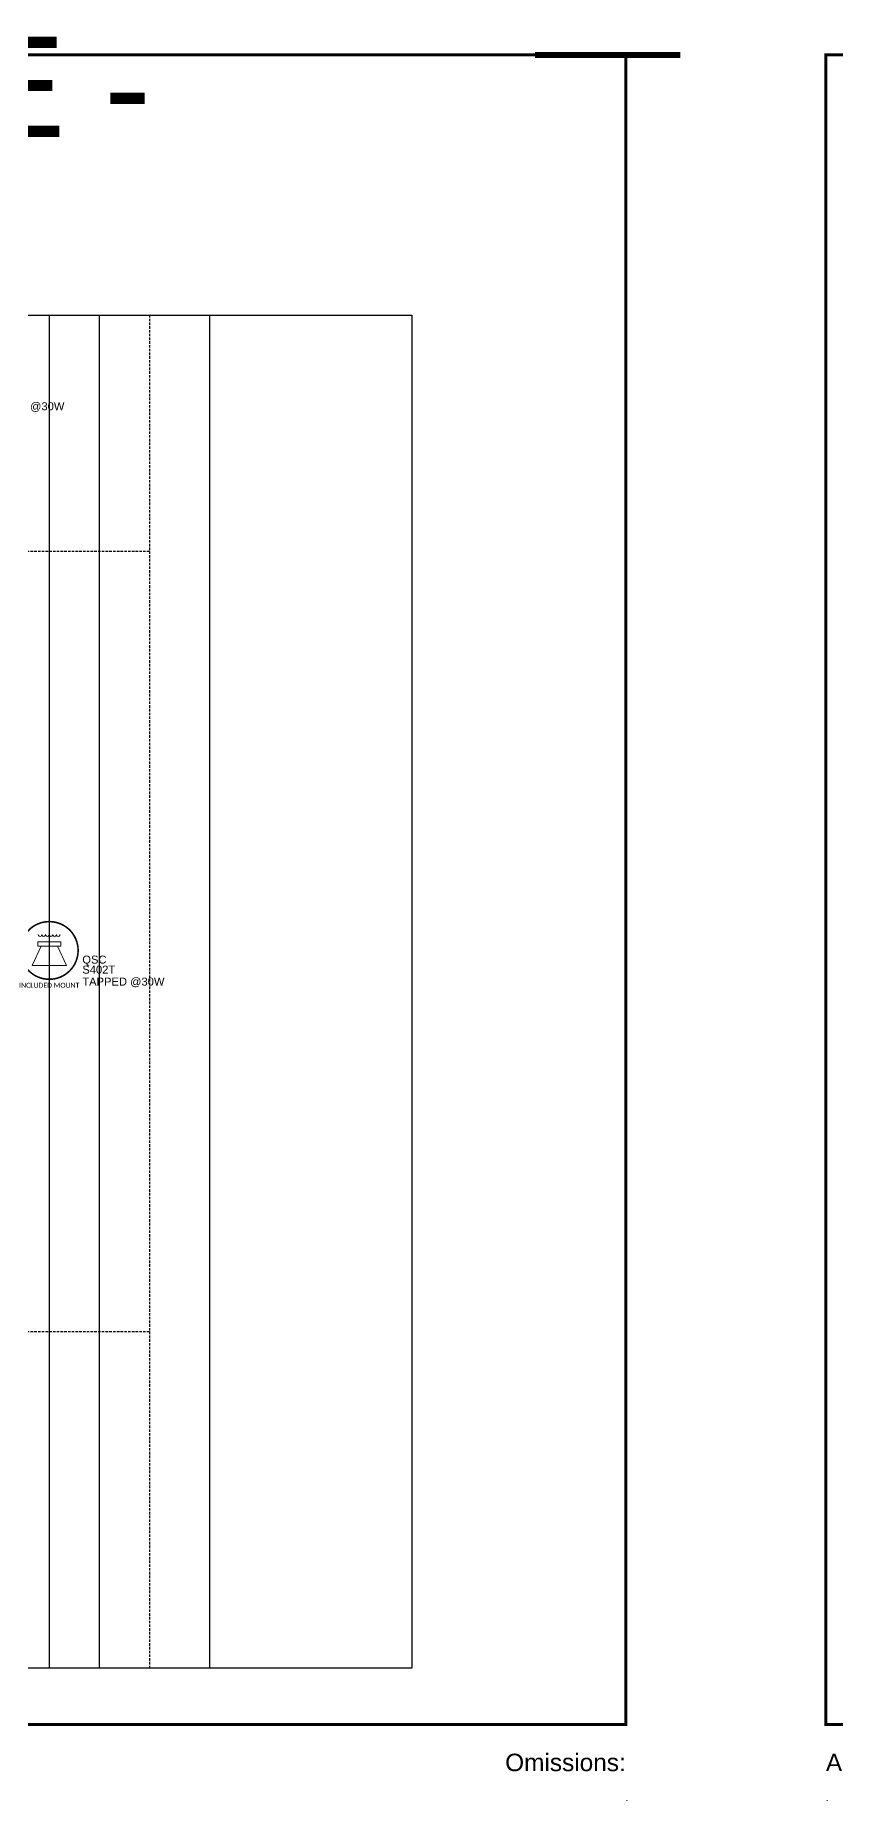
# Model space of a CAD drawing. Header units: millimetres. Extents: x -71336 to -35435, y -26189 to 22712.
# Drawn here: x -40699 to -40299, y -5716 to -4833 of the extents above; entities that cross this region are included whole.
import ezdxf
from ezdxf.enums import TextEntityAlignment as Align

# ---------------------------------------------------------------- set-up
doc = ezdxf.new("R2018")
doc.units = ezdxf.units.MM
doc.linetypes.add('DASHED2', pattern=[0.375, 0.25, -0.125])
doc.layers.add('SC - Equipment', color=7, linetype='Continuous', lineweight=13)
for name, color, linetype, plot in [('SC - Guides', 211, 'Continuous', False), ('SC - Titlesheet - Model', 250, 'Continuous', False), ('SC - Xlines', 252, 'Continuous', False)]:
    doc.layers.add(name, color=color, linetype=linetype, plot=plot)
doc.layers.add('SC - Text', color=7, linetype='Continuous')
doc.styles.add('ARIAL', font='arial.ttf')
doc.styles.add('CALIBRI', font='calibri.ttf')
doc.styles.get("Standard").update_dxf_attribs({"font": 'arial.ttf', "height": 35})

# ---------------------------------------------------------------- blocks, each defined once
blk = doc.blocks.new('*U189')
at = {"layer": 'SC - Guides', "color": 5, "ltscale": 5, "const_width": 2}
blk.add_lwpolyline([(-415.5, 287), (-465.5, 287)], dxfattribs=at)
at = {"layer": 'SC - Titlesheet - Model', "color": 6, "ltscale": 5, "const_width": 1}
blk.add_lwpolyline([(-365.5, -287), (365.5, -287), (365.5, 287), (-365.5, 287)], close=True, dxfattribs=at)
at = {"ltscale": 5, "style": 'ARIAL'}
blk.add_text('Additions:', height=6, dxfattribs=at).set_placement((-365.5, -297), align=Align.TOP_LEFT)
blk.add_text('Omissions:', height=6, dxfattribs=at).set_placement((365.5, -297), align=Align.TOP_RIGHT)
at = {"layer": 'SC - Titlesheet - Model', "color": 5, "lineweight": 30, "ltscale": 5, "flags": 104}
blk.add_attdef('ADDITIONS', text='', height=5, dxfattribs=at).set_placement((-365.5, -312), align=Align.TOP_LEFT)
blk.add_attdef('CHANGES', text='', height=5, dxfattribs=at).set_placement((0, -312), align=Align.TOP_CENTER)
blk.add_attdef('OMISSIONS', text='', height=5, dxfattribs=at).set_placement((365.5, -312), align=Align.TOP_RIGHT)
blk = doc.blocks.new('QSC S402T - SCHEMATIC')
at = {"layer": 'SC - Equipment'}
for p, q in [((-4.04, -12.3), (-8.61, -21.95)), ((4.03, -12.3), (8.58, -21.96)), ((8.58, -21.96), (-8.61, -21.95))]:
    blk.add_line(p, q, dxfattribs=at)
at = {"layer": 'SC - Equipment', "const_width": 0.797}
for points in [[(14.41, -14.43, 1), (-14.43, -14.41, 1)], [(-14.43, -14.41, 1), (14.41, -14.43, 1)]]:
    blk.add_lwpolyline(points, format="xyb", dxfattribs=at)
at = {"layer": 'SC - Equipment'}
for points in [[(-5.71, -10.19), (5.7, -10.2), (5.7, -12.3), (-5.71, -12.29)], [(-5.71, -10.19), (5.7, -10.2), (5.7, -12.31), (-5.71, -12.3)]]:
    blk.add_lwpolyline(points, close=True, dxfattribs=at)
for centre in [(-4.59, -6.52), (-2.78, -6.52), (-0.97, -6.52), (0.85, -6.53), (2.64, -6.53), (4.45, -6.53)]:
    blk.add_arc(centre, 0.9, 179.95469, 359.95469, dxfattribs=at)
at = {"ltscale": 5, "style": 'CALIBRI', "flags": 1}
for tag, p in [('LOCATION', (34.66, 25.74)), ('ROOM_TYPE', (34.66, 30.74)), ('RACK_EQUIPMENT_(Y/N)', (34.66, 20.74)), ('IP_(Y/N)', (34.66, 15.74)), ('POE(WATT)', (34.66, 10.74)), ('AMP(@240V)', (34.66, 5.74)), ('WATT', (34.66, 0.74)), ('WEIGHT(KG)', (34.66, -9.26)), ('BTU/H', (34.66, -4.26)), ('DESCRIPTION', (34.66, -14.26))]:
    blk.add_attdef(tag, p, '', height=2.5, dxfattribs=at)
at = {"ltscale": 5, "style": 'CALIBRI'}
blk.add_attdef('BRACKET', text='', height=2.5, dxfattribs=at).set_placement((-0.01, -31.84), align=Align.MIDDLE_CENTER)
at = {"layer": 'SC - Equipment'}
for tag, p in [('MAKE', (16.49, -21)), ('MODEL', (16.49, -26))]:
    blk.add_attdef(tag, p, '', height=4, dxfattribs=at)
at = {"layer": 'SC - Equipment', "color": 3}
blk.add_attdef('TRANSFORMER_TAPS', (16.49, -32), '', height=4, dxfattribs=at)
blk = doc.blocks.new('QSC AD-C6T - SCHEMATIC')
at = {"layer": 'SC - Equipment'}
for p, q in [((-4.04, -12.3), (-8.61, -21.95)), ((4.03, -12.3), (8.58, -21.96)), ((8.58, -21.96), (-8.61, -21.95))]:
    blk.add_line(p, q, dxfattribs=at)
at = {"layer": 'SC - Equipment', "const_width": 0.797}
for points in [[(14.41, -14.43, 1), (-14.43, -14.41, 1)], [(-14.43, -14.41, 1), (14.41, -14.43, 1)]]:
    blk.add_lwpolyline(points, format="xyb", dxfattribs=at)
at = {"layer": 'SC - Equipment'}
for points in [[(-5.71, -10.19), (5.7, -10.2), (5.7, -12.3), (-5.71, -12.29)], [(-5.71, -10.19), (5.7, -10.2), (5.7, -12.31), (-5.71, -12.3)]]:
    blk.add_lwpolyline(points, close=True, dxfattribs=at)
for centre in [(-4.59, -6.52), (-2.78, -6.52), (-0.97, -6.52), (0.85, -6.53), (2.64, -6.53), (4.45, -6.53)]:
    blk.add_arc(centre, 0.9, 179.95469, 359.95469, dxfattribs=at)
at = {"ltscale": 5, "style": 'CALIBRI', "flags": 1}
for tag, p in [('LOCATION', (34.66, 25.74)), ('ROOM_TYPE', (34.66, 30.74)), ('RACK_EQUIPMENT_(Y/N)', (34.66, 20.74)), ('IP_(Y/N)', (34.66, 15.74)), ('POE(WATT)', (34.66, 10.74)), ('AMP(@240V)', (34.66, 5.74)), ('WATT', (34.66, 0.74)), ('WEIGHT(KG)', (34.66, -9.26)), ('BTU/H', (34.66, -4.26)), ('DESCRIPTION', (34.66, -14.26))]:
    blk.add_attdef(tag, p, '', height=2.5, dxfattribs=at)
at = {"ltscale": 5, "style": 'CALIBRI'}
blk.add_attdef('BRACKET', text='', height=2.5, dxfattribs=at).set_placement((-0.01, -31.84), align=Align.MIDDLE_CENTER)
at = {"layer": 'SC - Equipment'}
for tag, p in [('MAKE', (16.49, -21)), ('MODEL', (16.49, -26))]:
    blk.add_attdef(tag, p, '', height=4, dxfattribs=at)
at = {"layer": 'SC - Equipment', "color": 3}
blk.add_attdef('TRANSFORMER_TAPS', (16.49, -32), '', height=4, dxfattribs=at)

msp = doc.modelspace()

# ---------------------------------------------------------------- linework, layer by layer
at = {"color": 30, "linetype": 'DASHED2', "ltscale": 5}
msp.add_line((-40641.645, -4973.253), (-40641.645, -5649.498), dxfattribs=at)
at = {"color": 31, "linetype": 'DASHED2', "ltscale": 5}
for p, q in [((-40641.645, -5091.375), (-41241.645, -5091.375)), ((-40641.645, -5481.375), (-41241.645, -5481.375))]:
    msp.add_line(p, q, dxfattribs=at)
at = {"layer": 'SC - Xlines', "ltscale": 5, "transparency": 33554687}
msp.add_lwpolyline([(-41372.782, -4973.253), (-40510.508, -4973.253), (-40510.508, -5649.498), (-41372.782, -5649.498)], close=True, dxfattribs=at)
at = {"layer": 'SC - Xlines', "ltscale": 5}
for points in [[(-40691.645, -4973.253), (-40691.645, -5649.498)], [(-40611.645, -4973.253), (-40611.645, -5649.498)]]:
    msp.add_lwpolyline(points, dxfattribs=at)
at = {"layer": 'SC - Xlines', "color": 250, "ltscale": 5}
msp.add_lwpolyline([(-40666.645, -4973.253), (-40666.645, -5649.498)], dxfattribs=at)

# ---------------------------------------------------------------- block references
ref = msp.add_blockref('*U189', (-40934.945, -5260.478), dxfattribs=dict(xscale=1.453726663415115, yscale=1.453726663415115, zscale=1.453726663415115))
lines = msp.add_mtext('-', dxfattribs={"layer": 'SC - Titlesheet - Model', "color": 5, "ltscale": 5, "insert": (-40403.608, -5714.041), "char_height": 2.5, "attachment_point": 1})
ref.add_attrib('OMISSIONS', '', (-40403.608, -5714.041), dxfattribs={"flags": 104}).embed_mtext(lines)
ref = msp.add_blockref('*U189', (-39772.271, -5260.478), dxfattribs=dict(xscale=1.453726663415115, yscale=1.453726663415115, zscale=1.453726663415115))
lines = msp.add_mtext('-', dxfattribs={"layer": 'SC - Titlesheet - Model', "color": 5, "ltscale": 5, "insert": (-40303.608, -5714.041), "char_height": 2.5, "attachment_point": 1})
ref.add_attrib('ADDITIONS', '', (-40303.608, -5714.041), dxfattribs={"flags": 104}).embed_mtext(lines)
at = {"ltscale": 5}
for name, p, values in [('QSC AD-C6T - SCHEMATIC', (-40741.645, -4988.834), {'MAKE': 'QSC', 'MODEL': 'AD-C6T', 'BRACKET': 'INCLUDED C-RING', 'TRANSFORMER_TAPS': 'TAPPED @30W'}), ('QSC S402T - SCHEMATIC', (-40691.645, -5276.375), {'MAKE': 'QSC', 'MODEL': 'S402T', 'BRACKET': 'INCLUDED MOUNT', 'TRANSFORMER_TAPS': 'TAPPED @30W'})]:
    msp.add_blockref(name, p, dxfattribs=at).add_auto_attribs(values)

# ---------------------------------------------------------------- texts
at = {"layer": 'SC - Text', "insert": (-40941.645, -4968.253), "char_height": 50, "attachment_point": 8, "style": 'ARIAL'}
msp.add_mtext('HR OWEN CORE - \\PBOARDROOM', dxfattribs=at)

doc.saveas('drawing.dxf')
